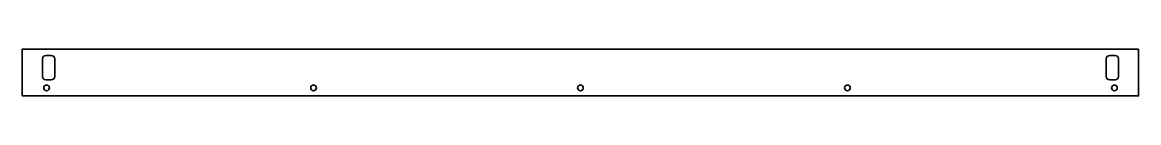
# Model space of a CAD drawing. Header units: millimetres. Extents: x 5 to 1385, y -64 to -6.
import ezdxf

# ---------------------------------------------------------------- set-up
doc = ezdxf.new("R2010")
doc.units = ezdxf.units.MM
doc.header["$MEASUREMENT"] = 0
doc.layers.add('Layer 1', color=7, linetype='Continuous')

# ---------------------------------------------------------------- blocks, each defined once
blk = doc.blocks.new('block 2')
at = {"layer": 'Layer 1', "color": 250, "lineweight": 35, "true_color": 0x1c1c1b}
blk.add_lwpolyline([(1385.1, -6.1), (5.1, -6.1), (5.1, -64.1), (1385.1, -64.1), (1385.1, -6.1)], dxfattribs=at)
for points, knots in [([(40.9, -44.1), (40.9, -44.1), (34.4, -44.1), (34.4, -44.1), (32, -44.1), (30.1, -42.2), (30.1, -39.9), (30.1, -39.9), (30.1, -18.3), (30.1, -18.3), (30.1, -16), (32, -14.1), (34.4, -14.1), (34.4, -14.1), (40.9, -14.1), (40.9, -14.1), (43.2, -14.1), (45.1, -16), (45.1, -18.3), (45.1, -18.3), (45.1, -39.9), (45.1, -39.9), (45.1, -42.2), (43.2, -44.1), (40.9, -44.1)], [0, 0, 0, 0, 1, 1, 1, 2, 2, 2, 3, 3, 3, 4, 4, 4, 5, 5, 5, 6, 6, 6, 7, 7, 7, 8, 8, 8, 8]), ([(1355.9, -44.1), (1355.9, -44.1), (1349.4, -44.1), (1349.4, -44.1), (1347, -44.1), (1345.1, -42.2), (1345.1, -39.9), (1345.1, -39.9), (1345.1, -18.3), (1345.1, -18.3), (1345.1, -16), (1347, -14.1), (1349.4, -14.1), (1349.4, -14.1), (1355.9, -14.1), (1355.9, -14.1), (1358.2, -14.1), (1360.1, -16), (1360.1, -18.3), (1360.1, -18.3), (1360.1, -39.9), (1360.1, -39.9), (1360.1, -42.2), (1358.2, -44.1), (1355.9, -44.1)], [0, 0, 0, 0, 1, 1, 1, 2, 2, 2, 3, 3, 3, 4, 4, 4, 5, 5, 5, 6, 6, 6, 7, 7, 7, 8, 8, 8, 8]), ([(38.6, -54.1), (38.6, -52.2), (37.1, -50.6), (35.1, -50.6), (33.2, -50.6), (31.6, -52.2), (31.6, -54.1), (31.6, -56), (33.2, -57.6), (35.1, -57.6), (37.1, -57.6), (38.6, -56), (38.6, -54.1)], [0, 0, 0, 0, 1, 1, 1, 2, 2, 2, 3, 3, 3, 4, 4, 4, 4]), ([(368.6, -54.1), (368.6, -52.2), (367.1, -50.6), (365.1, -50.6), (363.2, -50.6), (361.6, -52.2), (361.6, -54.1), (361.6, -56), (363.2, -57.6), (365.1, -57.6), (367.1, -57.6), (368.6, -56), (368.6, -54.1)], [0, 0, 0, 0, 1, 1, 1, 2, 2, 2, 3, 3, 3, 4, 4, 4, 4]), ([(698.6, -54.1), (698.6, -52.2), (697.1, -50.6), (695.1, -50.6), (693.2, -50.6), (691.6, -52.2), (691.6, -54.1), (691.6, -56), (693.2, -57.6), (695.1, -57.6), (697.1, -57.6), (698.6, -56), (698.6, -54.1)], [0, 0, 0, 0, 1, 1, 1, 2, 2, 2, 3, 3, 3, 4, 4, 4, 4]), ([(1028.6, -54.1), (1028.6, -52.2), (1027.1, -50.6), (1025.1, -50.6), (1023.2, -50.6), (1021.6, -52.2), (1021.6, -54.1), (1021.6, -56), (1023.2, -57.6), (1025.1, -57.6), (1027.1, -57.6), (1028.6, -56), (1028.6, -54.1)], [0, 0, 0, 0, 1, 1, 1, 2, 2, 2, 3, 3, 3, 4, 4, 4, 4]), ([(1358.6, -54.1), (1358.6, -52.2), (1357.1, -50.6), (1355.1, -50.6), (1353.2, -50.6), (1351.6, -52.2), (1351.6, -54.1), (1351.6, -56), (1353.2, -57.6), (1355.1, -57.6), (1357.1, -57.6), (1358.6, -56), (1358.6, -54.1)], [0, 0, 0, 0, 1, 1, 1, 2, 2, 2, 3, 3, 3, 4, 4, 4, 4])]:
    blk.add_open_spline(points, degree=3, knots=knots, dxfattribs=at)

msp = doc.modelspace()

# ---------------------------------------------------------------- block references
at = {"layer": 'Layer 1'}
msp.add_blockref('block 2', (0, 0), dxfattribs=at)

doc.saveas('drawing.dxf')
